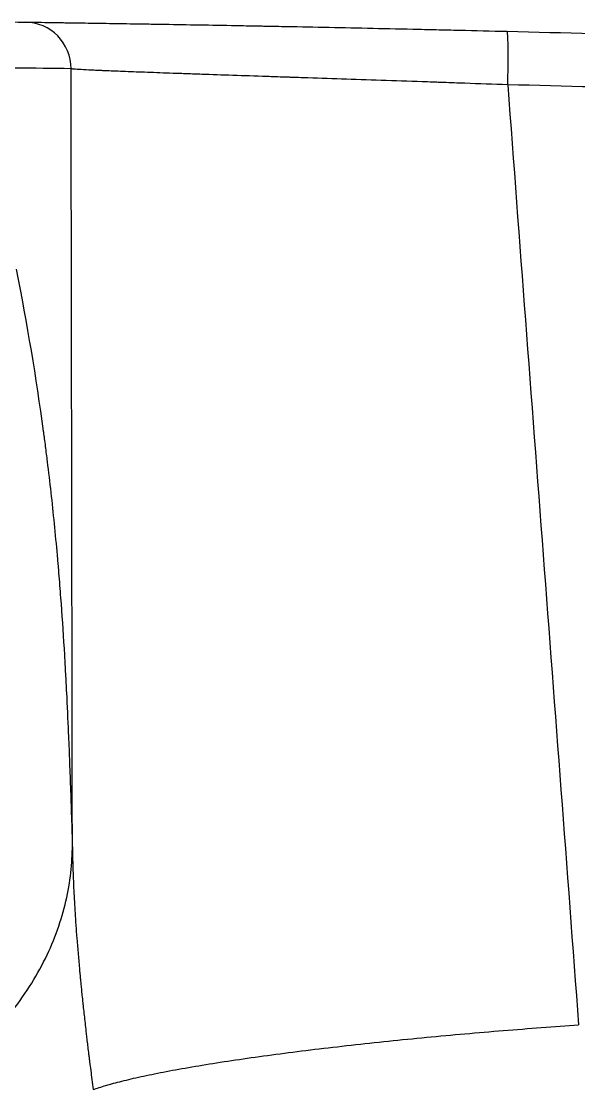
# Model space of a CAD drawing. Extents: x 0 to 1128, y 0 to 827.
# Drawn here: x 282.13 to 300.05, y 233.95 to 268.3 of the extents above; entities that cross this region are included whole.
import ezdxf

# ---------------------------------------------------------------- set-up
doc = ezdxf.new("R2010")
doc.units = 0
doc.header["$LTSCALE"] = 10
doc.header["$MEASUREMENT"] = 0
doc.layers.add('1', color=7, linetype='CONTINUOUS')

msp = doc.modelspace()

# ---------------------------------------------------------------- linework, layer by layer
at = {"layer": '1', "color": 7, "linetype": 'Continuous', "lineweight": -3}
msp.add_ellipse((282.226, 266.776), major_axis=(-0.021, -1.5), ratio=0.999763, start_param=1.584574, end_param=3.141593, dxfattribs=at)
for points in [[(280.447, 268.3), (281.047, 268.292), (281.647, 268.284), (282.247, 268.276)], [(283.726, 266.776), (283.127, 266.784), (282.527, 266.792), (281.928, 266.8)], [(283.767, 241.704), (283.758, 247.253), (283.744, 255.611), (283.726, 266.776)], [(297.766, 266.26), (298.526, 256.184), (299.287, 246.108), (300.048, 236.032)]]:
    msp.add_open_spline(points, degree=3, dxfattribs=at)
for points, knots in [([(282.247, 268.276), (282.258, 268.276), (282.294, 268.275), (282.412, 268.274), (282.578, 268.271), (282.837, 268.268), (283.067, 268.264), (283.15, 268.263), (283.261, 268.262), (283.283, 268.261), (283.329, 268.261), (283.399, 268.26), (283.471, 268.258), (283.72, 268.255), (283.939, 268.252), (284.42, 268.244), (284.68, 268.24), (285.242, 268.232), (285.543, 268.227), (285.946, 268.22), (286.028, 268.219), (286.194, 268.216), (286.278, 268.215), (286.532, 268.211), (286.706, 268.208), (287.238, 268.199), (287.979, 268.186), (288.78, 268.172), (289.405, 268.16), (289.67, 268.155), (289.941, 268.15), (290.05, 268.148), (290.104, 268.147), (290.269, 268.144), (290.379, 268.142), (290.934, 268.131), (291.386, 268.122), (292.308, 268.103), (292.778, 268.093), (293.733, 268.073), (294.22, 268.062), (294.839, 268.049), (294.963, 268.046), (295.151, 268.042), (295.213, 268.04), (295.339, 268.037), (295.401, 268.036), (295.715, 268.029), (295.967, 268.023), (296.725, 268.005), (297.233, 267.993), (297.744, 267.98)], [0, 0, 0, 0, 0.0625, 0.0625, 0.125, 0.1875, 0.1875, 0.21875, 0.21875, 0.226562, 0.226562, 0.234375, 0.25, 0.25, 0.3125, 0.3125, 0.375, 0.375, 0.4375, 0.4375, 0.453125, 0.453125, 0.46875, 0.46875, 0.5, 0.5, 0.5625, 0.625, 0.625, 0.65625, 0.664062, 0.664062, 0.671875, 0.671875, 0.6875, 0.6875, 0.75, 0.75, 0.8125, 0.8125, 0.875, 0.875, 0.890625, 0.890625, 0.898437, 0.898437, 0.90625, 0.90625, 0.9375, 0.9375, 1, 1, 1, 1]), ([(297.744, 267.98), (301.407, 267.89), (305.068, 267.784), (310.556, 267.599), (312.385, 267.532), (316.041, 267.39), (317.868, 267.313), (321.522, 267.149), (323.348, 267.061), (326.999, 266.872), (328.824, 266.771), (332.471, 266.553), (334.295, 266.436), (337.939, 266.182), (339.761, 266.046), (341.581, 265.896)], [0, 0, 0, 0, 0.25, 0.25, 0.375, 0.375, 0.5, 0.5, 0.625, 0.625, 0.75, 0.75, 0.875, 0.875, 1, 1, 1, 1]), ([(297.766, 266.26), (297.77, 266.366), (297.772, 266.474), (297.777, 266.688), (297.779, 266.794), (297.781, 267), (297.782, 267.1), (297.782, 267.289), (297.782, 267.378), (297.779, 267.54), (297.778, 267.614), (297.773, 267.743), (297.771, 267.799), (297.764, 267.888), (297.761, 267.922), (297.753, 267.968), (297.748, 267.98), (297.744, 267.98)], [0, 0, 0, 0, 0.125, 0.125, 0.25, 0.25, 0.375, 0.375, 0.5, 0.5, 0.625, 0.625, 0.75, 0.75, 0.875, 0.875, 1, 1, 1, 1]), ([(297.766, 266.26), (297.303, 266.276), (296.842, 266.292), (296.156, 266.316), (295.87, 266.326), (295.586, 266.336), (295.473, 266.34), (295.416, 266.342), (295.246, 266.348), (295.133, 266.352), (294.572, 266.371), (294.131, 266.386), (293.265, 266.416), (292.84, 266.43), (292.005, 266.459), (291.595, 266.472), (291.092, 266.489), (290.993, 266.493), (290.843, 266.498), (290.794, 266.499), (290.695, 266.503), (290.646, 266.504), (290.401, 266.512), (290.209, 266.519), (289.644, 266.538), (288.918, 266.562), (288.247, 266.585), (287.765, 266.602), (287.529, 266.61), (287.301, 266.618), (287.151, 266.623), (287.077, 266.625), (286.712, 266.638), (286.439, 266.648), (285.93, 266.667), (285.694, 266.675), (285.259, 266.692), (285.06, 266.7), (284.835, 266.71), (284.77, 266.712), (284.706, 266.715), (284.665, 266.717), (284.645, 266.718), (284.544, 266.722), (284.469, 266.726), (284.261, 266.736), (284.026, 266.748), (283.876, 266.758), (283.795, 266.766), (283.763, 266.769), (283.74, 266.773), (283.732, 266.774), (283.729, 266.775), (283.727, 266.776), (283.727, 266.776), (283.726, 266.776), (283.726, 266.776), (283.726, 266.776), (283.726, 266.776)], [0, 0, 0, 0, 0.0625, 0.0625, 0.09375, 0.101562, 0.101562, 0.109375, 0.109375, 0.125, 0.125, 0.1875, 0.1875, 0.25, 0.25, 0.3125, 0.3125, 0.328125, 0.328125, 0.335937, 0.335937, 0.34375, 0.34375, 0.375, 0.375, 0.4375, 0.5, 0.5, 0.53125, 0.546875, 0.546875, 0.5625, 0.5625, 0.625, 0.625, 0.6875, 0.6875, 0.75, 0.75, 0.765625, 0.773437, 0.773437, 0.78125, 0.78125, 0.8125, 0.8125, 0.875, 0.9375, 0.9375, 0.96875, 0.984375, 0.992187, 0.996094, 0.998047, 0.999023, 0.999512, 0.999512, 1, 1, 1, 1]), ([(341.581, 264.181), (339.761, 264.33), (337.941, 264.466), (334.298, 264.719), (332.476, 264.836), (328.83, 265.054), (327.006, 265.155), (323.357, 265.343), (321.532, 265.431), (317.88, 265.595), (316.054, 265.671), (312.4, 265.813), (310.572, 265.879), (305.087, 266.064), (301.428, 266.17), (297.766, 266.26)], [0, 0, 0, 0, 0.125, 0.125, 0.25, 0.25, 0.375, 0.375, 0.5, 0.5, 0.625, 0.625, 0.75, 0.75, 1, 1, 1, 1]), ([(281.959, 260.329), (282.307, 258.576), (282.597, 256.841), (282.832, 255.109), (282.836, 255.082), (282.841, 255.041), (282.849, 254.98), (282.868, 254.838), (282.905, 254.552), (282.978, 253.979), (283.114, 252.822), (283.215, 251.812), (283.277, 251.11), (283.281, 251.068), (283.286, 251.004), (283.295, 250.909), (283.314, 250.685), (283.351, 250.232), (283.422, 249.308), (283.477, 248.484), (283.512, 247.885), (283.516, 247.822), (283.522, 247.724), (283.53, 247.575), (283.55, 247.225), (283.587, 246.507), (283.617, 245.862), (283.641, 245.308), (283.648, 245.146), (283.66, 244.865), (283.677, 244.437), (283.715, 243.388), (283.747, 242.401), (283.767, 241.703)], [0, 0, 0, 0, 0.500011, 0.500011, 0.503917, 0.503917, 0.507823, 0.515636, 0.531261, 0.562512, 0.625013, 0.750016, 0.750016, 0.753922, 0.753922, 0.757829, 0.765641, 0.781267, 0.812517, 0.875019, 0.875019, 0.878925, 0.878925, 0.882831, 0.890644, 0.906269, 0.93752, 0.93752, 0.945332, 0.945332, 0.953145, 0.96877, 1, 1, 1, 1]), ([(272.559, 231.79), (272.878, 231.819), (273.2, 231.859), (273.908, 231.971), (274.295, 232.046), (275.067, 232.229), (275.452, 232.337), (276.216, 232.584), (276.594, 232.724), (277.338, 233.035), (277.703, 233.207), (278.413, 233.582), (278.759, 233.784), (279.424, 234.217), (279.744, 234.448), (280.352, 234.934), (280.641, 235.189), (281.184, 235.72), (281.437, 235.996), (281.906, 236.563), (282.122, 236.854), (282.512, 237.448), (282.688, 237.75), (282.998, 238.36), (283.132, 238.667), (283.361, 239.283), (283.456, 239.592), (283.607, 240.205), (283.664, 240.51), (283.741, 241.112), (283.762, 241.41), (283.767, 241.702)], [0, 0, 0, 0, 0.056794, 0.056794, 0.124166, 0.124166, 0.191538, 0.191538, 0.25891, 0.25891, 0.326282, 0.326282, 0.393654, 0.393654, 0.461025, 0.461025, 0.528397, 0.528397, 0.595769, 0.595769, 0.663141, 0.663141, 0.730513, 0.730513, 0.797885, 0.797885, 0.865256, 0.865256, 0.932628, 0.932628, 1, 1, 1, 1]), ([(283.767, 241.701), (283.772, 241.404), (283.781, 241.098), (283.799, 240.628), (283.806, 240.469), (283.822, 240.147), (283.84, 239.822), (283.861, 239.493), (283.877, 239.244), (283.883, 239.161), (283.895, 238.995), (283.902, 238.912), (283.934, 238.496), (283.962, 238.16), (283.994, 237.822), (283.994, 237.822), (283.994, 237.822), (283.994, 237.822), (283.994, 237.822), (283.994, 237.821), (283.994, 237.819), (283.995, 237.813), (283.995, 237.806), (283.997, 237.788), (283.998, 237.771), (284.004, 237.707), (284.01, 237.646), (284.021, 237.527), (284.025, 237.483), (284.035, 237.386), (284.04, 237.333), (284.052, 237.218), (284.058, 237.156), (284.072, 237.02), (284.08, 236.947), (284.088, 236.868), (284.089, 236.86), (284.09, 236.852), (284.092, 236.836), (284.095, 236.803), (284.098, 236.775), (284.104, 236.718), (284.108, 236.68), (284.12, 236.563), (284.146, 236.325), (284.175, 236.07), (284.196, 235.886), (284.196, 235.88), (284.197, 235.875), (284.198, 235.865), (284.2, 235.844), (284.206, 235.795), (284.211, 235.752), (284.221, 235.662), (284.229, 235.598), (284.252, 235.397), (284.27, 235.249), (284.295, 235.048), (284.3, 235.007), (284.311, 234.924), (284.316, 234.881), (284.333, 234.751), (284.344, 234.66), (284.369, 234.471), (284.382, 234.373), (284.409, 234.168), (284.423, 234.061), (284.438, 233.95)], [0, 0, 0, 0, 0.249863, 0.249863, 0.374794, 0.374794, 0.499726, 0.624657, 0.624657, 0.687123, 0.687123, 0.749588, 0.749588, 0.999451, 0.999451, 0.999482, 0.999482, 0.999512, 0.999512, 0.999514, 0.999516, 0.99952, 0.999527, 0.999527, 0.999542, 0.999542, 0.999573, 0.999573, 0.999588, 0.999588, 0.999603, 0.999603, 0.999619, 0.999619, 0.999634, 0.999634, 0.999634, 0.999636, 0.999638, 0.999642, 0.999649, 0.999649, 0.999664, 0.999664, 0.999695, 0.999756, 0.999756, 0.999758, 0.99976, 0.99976, 0.999764, 0.999771, 0.999786, 0.999786, 0.999817, 0.999817, 0.999878, 0.999878, 0.999893, 0.999893, 0.999908, 0.999908, 0.999939, 0.999939, 0.999969, 0.999969, 1, 1, 1, 1]), ([(284.438, 233.95), (284.557, 233.993), (284.694, 234.038), (285.001, 234.13), (285.171, 234.176), (285.548, 234.271), (285.753, 234.319), (286.197, 234.416), (286.436, 234.465), (286.946, 234.564), (287.217, 234.614), (287.79, 234.713), (288.091, 234.763), (288.721, 234.862), (289.05, 234.911), (289.732, 235.009), (290.084, 235.057), (290.81, 235.153), (291.183, 235.2), (291.945, 235.292), (292.335, 235.337), (293.125, 235.425), (293.526, 235.468), (294.336, 235.552), (294.745, 235.593), (295.566, 235.671), (295.978, 235.709), (296.803, 235.782), (297.215, 235.817), (298.035, 235.883), (298.442, 235.915), (299.251, 235.976), (299.652, 236.004), (300.048, 236.032)], [0, 0, 0, 0, 0.0625, 0.0625, 0.125, 0.125, 0.1875, 0.1875, 0.25, 0.25, 0.3125, 0.3125, 0.375, 0.375, 0.4375, 0.4375, 0.5, 0.5, 0.5625, 0.5625, 0.625, 0.625, 0.6875, 0.6875, 0.75, 0.75, 0.8125, 0.8125, 0.875, 0.875, 0.9375, 0.9375, 1, 1, 1, 1])]:
    msp.add_open_spline(points, degree=3, knots=knots, dxfattribs=at)

doc.saveas('drawing.dxf')
